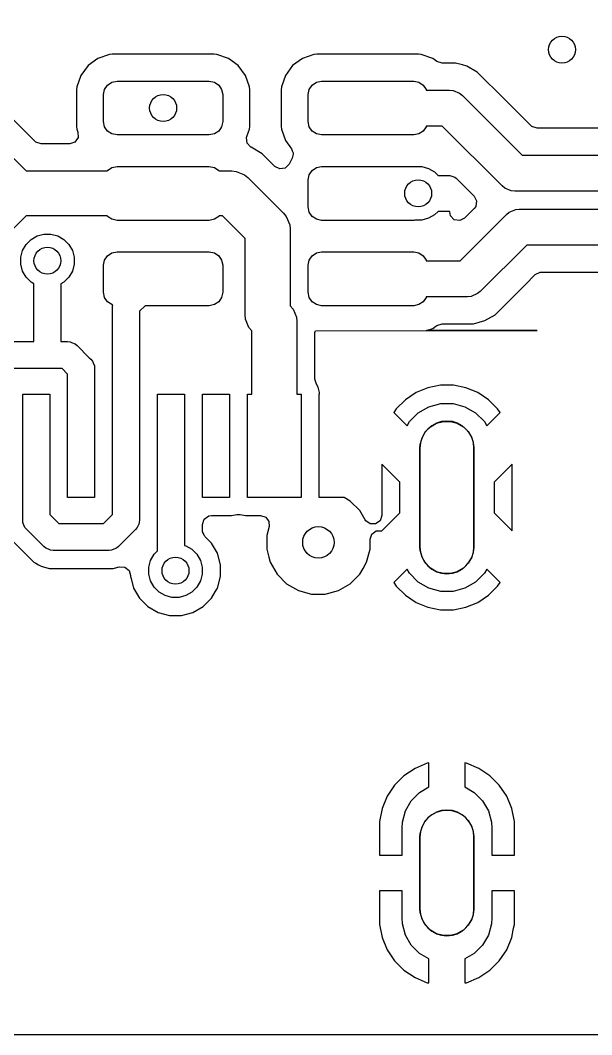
# Model space of a CAD drawing. Extents: x 0.23 to 2.17, y 0.23 to 2.17.
# Drawn here: x 0.7548 to 1.0051, y 0.2297 to 0.6743 of the extents above; entities that cross this region are included whole.
import ezdxf

# ---------------------------------------------------------------- set-up
doc = ezdxf.new("R2010")
doc.units = 0
doc.header["$MEASUREMENT"] = 0
doc.layers.add('BLACK', color=7, linetype='CONTINUOUS')

msp = doc.modelspace()

# ---------------------------------------------------------------- linework, layer by layer
at = {"layer": 'BLACK', "linetype": 'CONTINUOUS'}
for p, q in [((0.69141, 0.67428), (0.75742, 0.60827)), ((0.79391, 0.65936), (0.78886, 0.65759)), ((0.79511, 0.65947), (0.79391, 0.65936)), ((0.79391, 0.65936), (0.79391, 0.65936)), ((0.83973, 0.65947), (0.79511, 0.65947)), ((0.79511, 0.65947), (0.79511, 0.65947)), ((0.83974, 0.65947), (0.83973, 0.65947)), ((0.84093, 0.65936), (0.83974, 0.65947)), ((0.84598, 0.65759), (0.84093, 0.65936)), ((0.84093, 0.65936), (0.84093, 0.65936)), ((0.88348, 0.65936), (0.87843, 0.65759)), ((0.88467, 0.65947), (0.88348, 0.65936)), ((0.88348, 0.65936), (0.88348, 0.65936)), ((0.9293, 0.65947), (0.88467, 0.65947)), ((0.88467, 0.65947), (0.88467, 0.65947)), ((0.9305, 0.65936), (0.9293, 0.65947)), ((0.9293, 0.65947), (0.9293, 0.65947)), ((0.93555, 0.65759), (0.9305, 0.65936)), ((0.9305, 0.65936), (0.9305, 0.65936)), ((0.78456, 0.65442), (0.78139, 0.65011)), ((0.78886, 0.65759), (0.78456, 0.65442)), ((0.78456, 0.65442), (0.78456, 0.65442)), ((0.85028, 0.65442), (0.84598, 0.65759)), ((0.85343, 0.65014), (0.85028, 0.65442)), ((0.85028, 0.65442), (0.85028, 0.65442)), ((0.85028, 0.65442), (0.85028, 0.65442)), ((0.85028, 0.65442), (0.85028, 0.65442)), ((0.85028, 0.65442), (0.85028, 0.65442)), ((0.87413, 0.65442), (0.87095, 0.65011)), ((0.87843, 0.65759), (0.87413, 0.65442)), ((0.87413, 0.65442), (0.87413, 0.65442)), ((0.9373, 0.65629), (0.93555, 0.65759)), ((0.93733, 0.65628), (0.9373, 0.65629)), ((0.93962, 0.65553), (0.93733, 0.65628)), ((0.94551, 0.65553), (0.93962, 0.65553)), ((0.94857, 0.65471), (0.94551, 0.65553)), ((0.94551, 0.65553), (0.94551, 0.65553)), ((0.95052, 0.65419), (0.94857, 0.65471)), ((0.95501, 0.65159), (0.95052, 0.65419)), ((0.95052, 0.65419), (0.95052, 0.65419)), ((0.78139, 0.65011), (0.77962, 0.64507)), ((0.85346, 0.65011), (0.85343, 0.65014)), ((0.85522, 0.64507), (0.85346, 0.65011)), ((0.87095, 0.65011), (0.86919, 0.64507)), ((0.96703, 0.63957), (0.95501, 0.65159)), ((0.95501, 0.65159), (0.95501, 0.65159)), ((0.95501, 0.65159), (0.95501, 0.65159)), ((0.95501, 0.65159), (0.95501, 0.65159)), ((0.76118, 0.62124), (0.7348, 0.64762)), ((0.77962, 0.64507), (0.77951, 0.64387)), ((0.77962, 0.64507), (0.77962, 0.64507)), ((0.79179, 0.64399), (0.79307, 0.64591)), ((0.79307, 0.64591), (0.79498, 0.64719)), ((0.79498, 0.64719), (0.79724, 0.64764)), ((0.79724, 0.64764), (0.8376, 0.64764)), ((0.8376, 0.64764), (0.83986, 0.64719)), ((0.83986, 0.64719), (0.84177, 0.64591)), ((0.84177, 0.64591), (0.84305, 0.64399)), ((0.85533, 0.64387), (0.85522, 0.64507)), ((0.85522, 0.64507), (0.85522, 0.64507)), ((0.86919, 0.64507), (0.86907, 0.64387)), ((0.86919, 0.64507), (0.86919, 0.64507)), ((0.88136, 0.64399), (0.88264, 0.64591)), ((0.88264, 0.64591), (0.88455, 0.64719)), ((0.88455, 0.64719), (0.88681, 0.64764)), ((0.88681, 0.64764), (0.92717, 0.64764)), ((0.92717, 0.64764), (0.92943, 0.64719)), ((0.92943, 0.64719), (0.93134, 0.64591)), ((0.93134, 0.64591), (0.93262, 0.64399)), ((0.77951, 0.64387), (0.77951, 0.62778)), ((0.79134, 0.64173), (0.79179, 0.64399)), ((0.79134, 0.62992), (0.79134, 0.64173)), ((0.84305, 0.64399), (0.8435, 0.64173)), ((0.8435, 0.64173), (0.8435, 0.62992)), ((0.85533, 0.62778), (0.85533, 0.64387)), ((0.85533, 0.64387), (0.85533, 0.64387)), ((0.86907, 0.64387), (0.86907, 0.62778)), ((0.88091, 0.64173), (0.88136, 0.64399)), ((0.88091, 0.62992), (0.88091, 0.64173)), ((0.93262, 0.64399), (0.93268, 0.6437)), ((0.93268, 0.6437), (0.94291, 0.6437)), ((0.94291, 0.6437), (0.94445, 0.64355)), ((0.94445, 0.64355), (0.94729, 0.64237)), ((0.94729, 0.64237), (0.94848, 0.64139)), ((0.94848, 0.64139), (0.97472, 0.61516)), ((0.97848, 0.62813), (0.96703, 0.63957)), ((0.77951, 0.62778), (0.77962, 0.62659)), ((0.79179, 0.62766), (0.79134, 0.62992)), ((0.79307, 0.62575), (0.79179, 0.62766)), ((0.84305, 0.62766), (0.84177, 0.62575)), ((0.8435, 0.62992), (0.84305, 0.62766)), ((0.85522, 0.62659), (0.85533, 0.62778)), ((0.85533, 0.62778), (0.85533, 0.62778)), ((0.86907, 0.62778), (0.86919, 0.62659)), ((0.88136, 0.62766), (0.88091, 0.62992)), ((0.88264, 0.62575), (0.88136, 0.62766)), ((0.93262, 0.62766), (0.93134, 0.62575)), ((0.93268, 0.62795), (0.93262, 0.62766)), ((0.93965, 0.62795), (0.93268, 0.62795)), ((0.96589, 0.60172), (0.93965, 0.62795)), ((0.97894, 0.62773), (0.97848, 0.62813)), ((0.98123, 0.62699), (0.97894, 0.62773)), ((1.19498, 0.62699), (0.98123, 0.62699)), ((0.78013, 0.62288), (0.77876, 0.62089)), ((0.77962, 0.62659), (0.77962, 0.62659)), ((0.77962, 0.62659), (0.78008, 0.62528)), ((0.78008, 0.62528), (0.78013, 0.62288)), ((0.79498, 0.62447), (0.79307, 0.62575)), ((0.79724, 0.62402), (0.79498, 0.62447)), ((0.8376, 0.62402), (0.79724, 0.62402)), ((0.83986, 0.62447), (0.8376, 0.62402)), ((0.84177, 0.62575), (0.83986, 0.62447)), ((0.85395, 0.62286), (0.85409, 0.62334)), ((0.8542, 0.62047), (0.85395, 0.62286)), ((0.85409, 0.62334), (0.8548, 0.62538)), ((0.8548, 0.62538), (0.85522, 0.62659)), ((0.86919, 0.62659), (0.86919, 0.62659)), ((0.86919, 0.62659), (0.87095, 0.62154)), ((0.88455, 0.62447), (0.88264, 0.62575)), ((0.88681, 0.62402), (0.88455, 0.62447)), ((0.92717, 0.62402), (0.88681, 0.62402)), ((0.92943, 0.62447), (0.92717, 0.62402)), ((0.93134, 0.62575), (0.92943, 0.62447)), ((0.76165, 0.62084), (0.76118, 0.62124)), ((0.76394, 0.6201), (0.76165, 0.62084)), ((0.7764, 0.6201), (0.76394, 0.6201)), ((0.77648, 0.6201), (0.7764, 0.6201)), ((0.77876, 0.62089), (0.77648, 0.6201)), ((0.85582, 0.61868), (0.8542, 0.62047)), ((0.85591, 0.61862), (0.85582, 0.61868)), ((0.86085, 0.61577), (0.85591, 0.61862)), ((0.85591, 0.61862), (0.85591, 0.61862)), ((0.87095, 0.62154), (0.87364, 0.61791)), ((0.86641, 0.61021), (0.86085, 0.61577)), ((0.87397, 0.61382), (0.87264, 0.6112)), ((0.87364, 0.61791), (0.87393, 0.61703)), ((0.87393, 0.61703), (0.87435, 0.6162)), ((0.8744, 0.61562), (0.87397, 0.61382)), ((0.87435, 0.6162), (0.8743, 0.6159)), ((0.8743, 0.6159), (0.8744, 0.61562)), ((0.97472, 0.61516), (1.20149, 0.61516)), ((0.79307, 0.60851), (0.79498, 0.60979)), ((0.79498, 0.60979), (0.79724, 0.61024)), ((0.79724, 0.61024), (0.8376, 0.61024)), ((0.8376, 0.61024), (0.83986, 0.60979)), ((0.83986, 0.60979), (0.84177, 0.60851)), ((0.86855, 0.60912), (0.86641, 0.61021)), ((0.87093, 0.6095), (0.86855, 0.60912)), ((0.87264, 0.6112), (0.87093, 0.6095)), ((0.88264, 0.60851), (0.88455, 0.60979)), ((0.88455, 0.60979), (0.88681, 0.61024)), ((0.88681, 0.61024), (0.92717, 0.61024)), ((0.92717, 0.61024), (0.92767, 0.61014)), ((0.92767, 0.61014), (0.93068, 0.61014)), ((0.93068, 0.61014), (0.93365, 0.60934)), ((0.93365, 0.60934), (0.93632, 0.6078)), ((0.75742, 0.60827), (0.79291, 0.60827)), ((0.79291, 0.60827), (0.79307, 0.60851)), ((0.84177, 0.60851), (0.84193, 0.60827)), ((0.84193, 0.60827), (0.84755, 0.60827)), ((0.84755, 0.60827), (0.84947, 0.60808)), ((0.84947, 0.60808), (0.85301, 0.60661)), ((0.85301, 0.60661), (0.85301, 0.60661)), ((0.85301, 0.60661), (0.85451, 0.60538)), ((0.85451, 0.60538), (0.87015, 0.58974)), ((0.88091, 0.60433), (0.88136, 0.60659)), ((0.88136, 0.60659), (0.88264, 0.60851)), ((0.93632, 0.6078), (0.93782, 0.6063)), ((0.93782, 0.6063), (0.94296, 0.6063)), ((0.94296, 0.6063), (0.94525, 0.60555)), ((0.94525, 0.60555), (0.94572, 0.60516)), ((0.94572, 0.60516), (0.95363, 0.59724)), ((0.88091, 0.59252), (0.88091, 0.60433)), ((0.96708, 0.60074), (0.96589, 0.60172)), ((0.96992, 0.59956), (0.96708, 0.60074)), ((0.95363, 0.59724), (0.95472, 0.5951)), ((0.97146, 0.59941), (0.96992, 0.59956)), ((1.20475, 0.59941), (0.97146, 0.59941)), ((0.88136, 0.59026), (0.88091, 0.59252)), ((0.95363, 0.59173), (0.94946, 0.58757)), ((0.95435, 0.59272), (0.95363, 0.59173)), ((0.95472, 0.5951), (0.95435, 0.59272)), ((0.96905, 0.59021), (0.97189, 0.59138)), ((0.97189, 0.59138), (0.97343, 0.59154)), ((0.97343, 0.59154), (1.21229, 0.59154)), ((0.75742, 0.58858), (0.72356, 0.55472)), ((0.79291, 0.58858), (0.75742, 0.58858)), ((0.79307, 0.58834), (0.79291, 0.58858)), ((0.79498, 0.58706), (0.79307, 0.58834)), ((0.79724, 0.58661), (0.79498, 0.58706)), ((0.83986, 0.58706), (0.8376, 0.58661)), ((0.84177, 0.58834), (0.83986, 0.58706)), ((0.84193, 0.58858), (0.84177, 0.58834)), ((0.84347, 0.58858), (0.84193, 0.58858)), ((0.85335, 0.57871), (0.84347, 0.58858)), ((0.87015, 0.58974), (0.87137, 0.58825)), ((0.87137, 0.58825), (0.87284, 0.5847)), ((0.88264, 0.58834), (0.88136, 0.59026)), ((0.88455, 0.58706), (0.88264, 0.58834)), ((0.88681, 0.58661), (0.88455, 0.58706)), ((0.93365, 0.58751), (0.93068, 0.58672)), ((0.93632, 0.58905), (0.93365, 0.58751)), ((0.93782, 0.59055), (0.93632, 0.58905)), ((0.9428, 0.59055), (0.93782, 0.59055)), ((0.94295, 0.59038), (0.9428, 0.59055)), ((0.94324, 0.58855), (0.94295, 0.59038)), ((0.94494, 0.58685), (0.94324, 0.58855)), ((0.94732, 0.58647), (0.94494, 0.58685)), ((0.94946, 0.58757), (0.94732, 0.58647)), ((0.94753, 0.5689), (0.96786, 0.58923)), ((0.96786, 0.58923), (0.96905, 0.59021)), ((0.8376, 0.58661), (0.79724, 0.58661)), ((0.87284, 0.5847), (0.87284, 0.5847)), ((0.87284, 0.5847), (0.87303, 0.58278)), ((0.87303, 0.58278), (0.87303, 0.54925)), ((0.92717, 0.58661), (0.88681, 0.58661)), ((0.92767, 0.58672), (0.92717, 0.58661)), ((0.93068, 0.58672), (0.92767, 0.58672)), ((0.75736, 0.57609), (0.75954, 0.57827)), ((0.75954, 0.57827), (0.76221, 0.57981)), ((0.76221, 0.57981), (0.76519, 0.58061)), ((0.76519, 0.58061), (0.76827, 0.58061)), ((0.76827, 0.58061), (0.77125, 0.57981)), ((0.77125, 0.57981), (0.77392, 0.57827)), ((0.77392, 0.57827), (0.7761, 0.57609)), ((0.85335, 0.54517), (0.85335, 0.57871)), ((0.75582, 0.57342), (0.75736, 0.57609)), ((0.7761, 0.57609), (0.77764, 0.57342)), ((0.97669, 0.57579), (0.95636, 0.55546)), ((1.21555, 0.57579), (0.97669, 0.57579)), ((0.75502, 0.57044), (0.75582, 0.57342)), ((0.75502, 0.56736), (0.75502, 0.57044)), ((0.77764, 0.57342), (0.77844, 0.57044)), ((0.77844, 0.57044), (0.77844, 0.56736)), ((0.79134, 0.56693), (0.79179, 0.56919)), ((0.79179, 0.56919), (0.79307, 0.5711)), ((0.79307, 0.5711), (0.79498, 0.57239)), ((0.79498, 0.57239), (0.79724, 0.57283)), ((0.79724, 0.57283), (0.8376, 0.57283)), ((0.8376, 0.57283), (0.83986, 0.57239)), ((0.83986, 0.57239), (0.84177, 0.5711)), ((0.84177, 0.5711), (0.84305, 0.56919)), ((0.84305, 0.56919), (0.8435, 0.56693)), ((0.88091, 0.56693), (0.88136, 0.56919)), ((0.88136, 0.56919), (0.88264, 0.5711)), ((0.88264, 0.5711), (0.88455, 0.57239)), ((0.88455, 0.57239), (0.88681, 0.57283)), ((0.88681, 0.57283), (0.92717, 0.57283)), ((0.92717, 0.57283), (0.92943, 0.57239)), ((0.92943, 0.57239), (0.93134, 0.5711)), ((0.93134, 0.5711), (0.93262, 0.56919)), ((0.93262, 0.56919), (0.93268, 0.5689)), ((0.75582, 0.56438), (0.75502, 0.56736)), ((0.77844, 0.56736), (0.77764, 0.56438)), ((0.79134, 0.55512), (0.79134, 0.56693)), ((0.8435, 0.56693), (0.8435, 0.55512)), ((0.88091, 0.55512), (0.88091, 0.56693)), ((0.93268, 0.5689), (0.94753, 0.5689)), ((0.75736, 0.56171), (0.75582, 0.56438)), ((0.75954, 0.55953), (0.75736, 0.56171)), ((0.7761, 0.56171), (0.77392, 0.55953)), ((0.77764, 0.56438), (0.7761, 0.56171)), ((0.97596, 0.55833), (0.98045, 0.56282)), ((0.98045, 0.56282), (0.98259, 0.56391)), ((0.98259, 0.56391), (0.9832, 0.56396)), ((0.9832, 0.56396), (1.21815, 0.56396)), ((0.76083, 0.55879), (0.75954, 0.55953)), ((0.76083, 0.53346), (0.76083, 0.55879)), ((0.77392, 0.55953), (0.77264, 0.55879)), ((0.77264, 0.55879), (0.77264, 0.53346)), ((0.96289, 0.54526), (0.97596, 0.55833)), ((0.79179, 0.55286), (0.79134, 0.55512)), ((0.79307, 0.55094), (0.79179, 0.55286)), ((0.84305, 0.55286), (0.84177, 0.55094)), ((0.8435, 0.55512), (0.84305, 0.55286)), ((0.88136, 0.55286), (0.88091, 0.55512)), ((0.88264, 0.55094), (0.88136, 0.55286)), ((0.93262, 0.55286), (0.93134, 0.55094)), ((0.93268, 0.55315), (0.93262, 0.55286)), ((0.95079, 0.55315), (0.93268, 0.55315)), ((0.95232, 0.5533), (0.95079, 0.55315)), ((0.95516, 0.55448), (0.95232, 0.5533)), ((0.95636, 0.55546), (0.95516, 0.55448)), ((0.79498, 0.54966), (0.79307, 0.55094)), ((0.79531, 0.5496), (0.79498, 0.54966)), ((0.79528, 0.54921), (0.79531, 0.5496)), ((0.79528, 0.51043), (0.79528, 0.54921)), ((0.80953, 0.54921), (0.80709, 0.54677)), ((0.8376, 0.54921), (0.80953, 0.54921)), ((0.83986, 0.54966), (0.8376, 0.54921)), ((0.84177, 0.55094), (0.83986, 0.54966)), ((0.87303, 0.54925), (0.8731, 0.54918)), ((0.8731, 0.54918), (0.87433, 0.54769)), ((0.87433, 0.54769), (0.87433, 0.54769)), ((0.87433, 0.54769), (0.8758, 0.54414)), ((0.88455, 0.54966), (0.88264, 0.55094)), ((0.88681, 0.54921), (0.88455, 0.54966)), ((0.92717, 0.54921), (0.88681, 0.54921)), ((0.92943, 0.54966), (0.92717, 0.54921)), ((0.93134, 0.55094), (0.92943, 0.54966)), ((0.80709, 0.54677), (0.80709, 0.51043)), ((0.85354, 0.54325), (0.85335, 0.54517)), ((0.85501, 0.5397), (0.85354, 0.54325)), ((0.8758, 0.54414), (0.87598, 0.54222)), ((0.95338, 0.54132), (0.95839, 0.54266)), ((0.95839, 0.54266), (0.96289, 0.54526)), ((0.95839, 0.54266), (0.95839, 0.54266)), ((0.95839, 0.54266), (0.95839, 0.54266)), ((0.96289, 0.54526), (0.96289, 0.54526)), ((0.96289, 0.54526), (0.96289, 0.54526)), ((0.85623, 0.53821), (0.85501, 0.5397)), ((0.85501, 0.5397), (0.85501, 0.5397)), ((0.8563, 0.53814), (0.85623, 0.53821)), ((0.8563, 0.51043), (0.8563, 0.53814)), ((0.87598, 0.54222), (0.87598, 0.51043)), ((0.88388, 0.53742), (0.88412, 0.53816)), ((0.88412, 0.53816), (0.9813, 0.53839)), ((0.93272, 0.53827), (0.93555, 0.53926)), ((0.9813, 0.53839), (0.93272, 0.53827)), ((0.93555, 0.53926), (0.9369, 0.54026)), ((0.9369, 0.54026), (0.9373, 0.54056)), ((0.9373, 0.54056), (0.93959, 0.54132)), ((0.93959, 0.54132), (0.93962, 0.54132)), ((0.93962, 0.54132), (0.95338, 0.54132)), ((0.95338, 0.54132), (0.95338, 0.54132)), ((0.88388, 0.51696), (0.88388, 0.53742)), ((0.74941, 0.53346), (0.76083, 0.53346)), ((0.77264, 0.53346), (0.77559, 0.53346)), ((0.77559, 0.53346), (0.77674, 0.53335)), ((0.77674, 0.53335), (0.77727, 0.53313)), ((0.77727, 0.53313), (0.77887, 0.53247)), ((0.77887, 0.53247), (0.77977, 0.53173)), ((0.77977, 0.53173), (0.78508, 0.52642)), ((0.78508, 0.52642), (0.78567, 0.52583)), ((0.78567, 0.52583), (0.78641, 0.52493)), ((0.78641, 0.52493), (0.78671, 0.5242)), ((0.77314, 0.52165), (0.75186, 0.52165)), ((0.77559, 0.51921), (0.77314, 0.52165)), ((0.78671, 0.5242), (0.78673, 0.52416)), ((0.78673, 0.52416), (0.78729, 0.52281)), ((0.78729, 0.52281), (0.7874, 0.52165)), ((0.7874, 0.52165), (0.7874, 0.51043)), ((0.77559, 0.51043), (0.77559, 0.51921)), ((0.88453, 0.51479), (0.88388, 0.51696)), ((0.88539, 0.51351), (0.88453, 0.51479)), ((0.88574, 0.51176), (0.88539, 0.51351)), ((0.88539, 0.51351), (0.88539, 0.51351)), ((0.88539, 0.51351), (0.88539, 0.51351)), ((0.88585, 0.51121), (0.88574, 0.51176)), ((0.93341, 0.51327), (0.92821, 0.51112)), ((0.93892, 0.51437), (0.93341, 0.51327)), ((0.93341, 0.51327), (0.93341, 0.51327)), ((0.94454, 0.51437), (0.93892, 0.51437)), ((0.95006, 0.51327), (0.94454, 0.51437)), ((0.95525, 0.51112), (0.95006, 0.51327)), ((0.75591, 0.46516), (0.75591, 0.51043)), ((0.75591, 0.51043), (0.76772, 0.51043)), ((0.76772, 0.51043), (0.76772, 0.4878)), ((0.77559, 0.46516), (0.77559, 0.51043)), ((0.7874, 0.51043), (0.7874, 0.46516)), ((0.79528, 0.46516), (0.79528, 0.51043)), ((0.80709, 0.51043), (0.80709, 0.4878)), ((0.81496, 0.46516), (0.81496, 0.51043)), ((0.81496, 0.51043), (0.82677, 0.51043)), ((0.82677, 0.51043), (0.82677, 0.4878)), ((0.83465, 0.46516), (0.83465, 0.51043)), ((0.83465, 0.51043), (0.84646, 0.51043)), ((0.84646, 0.51043), (0.84646, 0.46516)), ((0.85433, 0.46516), (0.85433, 0.51043)), ((0.85433, 0.51043), (0.8563, 0.51043)), ((0.87598, 0.51043), (0.87795, 0.51043)), ((0.87795, 0.51043), (0.87795, 0.46516)), ((0.88583, 0.46516), (0.88583, 0.51043)), ((0.88583, 0.51043), (0.88585, 0.51043)), ((0.88585, 0.51043), (0.88585, 0.51121)), ((0.88585, 0.51121), (0.88585, 0.51121)), ((0.92354, 0.508), (0.91956, 0.50402)), ((0.92821, 0.51112), (0.92354, 0.508)), ((0.92354, 0.508), (0.92354, 0.508)), ((0.92821, 0.51112), (0.92821, 0.51112)), ((0.95993, 0.508), (0.95525, 0.51112)), ((0.9639, 0.50402), (0.95993, 0.508)), ((0.95993, 0.508), (0.95993, 0.508)), ((0.91956, 0.50402), (0.91845, 0.50236)), ((0.92915, 0.50222), (0.93382, 0.50492)), ((0.93382, 0.50492), (0.93903, 0.50632)), ((0.93903, 0.50632), (0.94443, 0.50632)), ((0.94443, 0.50632), (0.94964, 0.50492)), ((0.94964, 0.50492), (0.95431, 0.50222)), ((0.96501, 0.50236), (0.9639, 0.50402)), ((0.9639, 0.50402), (0.9639, 0.50402)), ((0.91845, 0.50236), (0.92426, 0.49655)), ((0.92426, 0.49655), (0.92533, 0.49841)), ((0.92533, 0.49841), (0.92915, 0.50222)), ((0.93721, 0.49772), (0.94019, 0.49852)), ((0.94019, 0.49852), (0.94327, 0.49852)), ((0.94327, 0.49852), (0.94625, 0.49772)), ((0.95431, 0.50222), (0.95813, 0.49841)), ((0.95813, 0.49841), (0.9592, 0.49655)), ((0.9592, 0.49655), (0.96501, 0.50236)), ((0.93082, 0.49133), (0.93236, 0.494)), ((0.93236, 0.494), (0.93454, 0.49618)), ((0.93454, 0.49618), (0.93721, 0.49772)), ((0.94625, 0.49772), (0.94892, 0.49618)), ((0.94892, 0.49618), (0.9511, 0.494)), ((0.9511, 0.494), (0.95264, 0.49133)), ((0.93002, 0.48835), (0.93082, 0.49133)), ((0.95264, 0.49133), (0.95344, 0.48835)), ((0.76772, 0.4878), (0.76772, 0.45776)), ((0.80709, 0.4878), (0.80709, 0.45531)), ((0.82677, 0.4878), (0.82677, 0.44414)), ((0.92992, 0.48681), (0.93002, 0.48835)), ((0.92992, 0.4435), (0.92992, 0.48681)), ((0.95344, 0.48835), (0.95354, 0.48681)), ((0.95354, 0.48681), (0.95354, 0.4435)), ((0.92106, 0.47191), (0.91319, 0.47978)), ((0.91319, 0.47978), (0.91319, 0.45726)), ((0.97028, 0.47978), (0.9624, 0.47191)), ((0.97028, 0.45053), (0.97028, 0.47978)), ((0.92106, 0.45841), (0.92106, 0.47191)), ((0.9624, 0.47191), (0.9624, 0.45841)), ((0.75591, 0.45531), (0.75591, 0.46516)), ((0.7874, 0.46516), (0.77559, 0.46516)), ((0.79528, 0.45776), (0.79528, 0.46516)), ((0.81496, 0.44176), (0.81496, 0.46516)), ((0.84646, 0.46516), (0.83465, 0.46516)), ((0.87795, 0.46516), (0.85433, 0.46516)), ((0.89665, 0.46516), (0.88583, 0.46516)), ((0.89934, 0.4636), (0.89665, 0.46516)), ((0.89935, 0.4636), (0.89934, 0.4636)), ((0.89934, 0.4636), (0.89934, 0.4636)), ((0.90356, 0.45938), (0.89935, 0.4636)), ((0.90592, 0.45531), (0.90356, 0.45938)), ((0.90356, 0.45938), (0.90356, 0.45938)), ((0.90356, 0.45938), (0.90356, 0.45938)), ((0.91317, 0.45052), (0.92106, 0.45841)), ((0.9624, 0.45841), (0.97028, 0.45053)), ((0.75602, 0.45416), (0.75591, 0.45531)), ((0.75629, 0.4535), (0.75602, 0.45416)), ((0.7569, 0.45203), (0.75629, 0.4535)), ((0.76772, 0.45776), (0.77174, 0.45374)), ((0.77174, 0.45374), (0.79125, 0.45374)), ((0.79125, 0.45374), (0.79528, 0.45776)), ((0.8067, 0.4535), (0.80609, 0.45203)), ((0.80697, 0.45416), (0.8067, 0.4535)), ((0.80709, 0.45531), (0.80697, 0.45416)), ((0.83467, 0.45337), (0.83541, 0.45566)), ((0.83541, 0.45566), (0.83736, 0.45707)), ((0.83736, 0.45707), (0.83856, 0.45726)), ((0.83856, 0.45726), (0.84723, 0.45726)), ((0.84723, 0.45726), (0.84742, 0.4573)), ((0.84723, 0.45726), (0.84723, 0.45726)), ((0.84742, 0.4573), (0.84963, 0.45774)), ((0.84963, 0.45774), (0.85115, 0.45774)), ((0.85115, 0.45774), (0.85355, 0.45726)), ((0.85355, 0.45726), (0.85355, 0.45726)), ((0.85355, 0.45726), (0.85355, 0.45726)), ((0.85355, 0.45726), (0.86006, 0.45726)), ((0.86006, 0.45726), (0.86235, 0.45652)), ((0.86235, 0.45652), (0.86376, 0.45457)), ((0.86376, 0.45457), (0.86382, 0.45236)), ((0.90614, 0.45497), (0.90592, 0.45531)), ((0.90809, 0.45355), (0.90614, 0.45497)), ((0.9105, 0.45355), (0.90809, 0.45355)), ((0.91244, 0.45497), (0.9105, 0.45355)), ((0.91319, 0.45726), (0.91244, 0.45497)), ((0.75764, 0.45114), (0.7569, 0.45203)), ((0.76512, 0.44366), (0.75764, 0.45114)), ((0.80536, 0.45114), (0.79788, 0.44366)), ((0.80609, 0.45203), (0.80536, 0.45114)), ((0.83467, 0.45072), (0.83467, 0.45337)), ((0.83471, 0.45011), (0.83467, 0.45072)), ((0.83513, 0.4493), (0.83471, 0.45011)), ((0.83541, 0.44843), (0.83513, 0.4493)), ((0.86382, 0.45236), (0.86278, 0.44846)), ((0.90809, 0.44681), (0.90883, 0.4491)), ((0.90883, 0.4491), (0.91078, 0.45052)), ((0.91078, 0.45052), (0.91317, 0.45052)), ((0.75077, 0.44684), (0.76082, 0.43679)), ((0.83566, 0.44825), (0.83541, 0.44843)), ((0.83581, 0.44797), (0.83566, 0.44825)), ((0.8386, 0.44517), (0.83581, 0.44797)), ((0.8412, 0.44068), (0.8386, 0.44517)), ((0.8386, 0.44517), (0.8386, 0.44517)), ((0.8386, 0.44517), (0.8386, 0.44517)), ((0.86278, 0.44846), (0.86278, 0.44249)), ((0.90809, 0.44249), (0.90809, 0.44681)), ((0.76601, 0.44292), (0.76512, 0.44366)), ((0.76718, 0.44244), (0.76601, 0.44292)), ((0.76814, 0.44204), (0.76718, 0.44244)), ((0.76929, 0.44193), (0.76814, 0.44204)), ((0.7937, 0.44193), (0.76929, 0.44193)), ((0.79485, 0.44204), (0.7937, 0.44193)), ((0.79582, 0.44244), (0.79485, 0.44204)), ((0.79698, 0.44292), (0.79582, 0.44244)), ((0.79788, 0.44366), (0.79698, 0.44292)), ((0.81192, 0.43759), (0.81346, 0.44026)), ((0.81346, 0.44026), (0.81496, 0.44176)), ((0.82677, 0.44414), (0.82735, 0.44398)), ((0.82735, 0.44398), (0.83002, 0.44244)), ((0.83002, 0.44244), (0.8322, 0.44026)), ((0.8322, 0.44026), (0.83375, 0.43759)), ((0.84254, 0.43567), (0.8412, 0.44068)), ((0.8412, 0.44068), (0.8412, 0.44068)), ((0.8412, 0.44068), (0.8412, 0.44068)), ((0.86278, 0.44249), (0.86373, 0.43895)), ((0.90655, 0.43673), (0.90809, 0.44249)), ((0.93002, 0.44196), (0.92992, 0.4435)), ((0.93082, 0.43898), (0.93002, 0.44196)), ((0.95344, 0.44196), (0.95264, 0.43898)), ((0.95354, 0.4435), (0.95344, 0.44196)), ((0.76082, 0.43679), (0.76168, 0.4363)), ((0.76168, 0.4363), (0.76277, 0.43567)), ((0.81112, 0.43461), (0.81192, 0.43759)), ((0.83375, 0.43759), (0.83454, 0.43461)), ((0.86373, 0.43895), (0.86432, 0.43673)), ((0.86432, 0.43673), (0.8673, 0.43156)), ((0.90499, 0.43404), (0.90655, 0.43673)), ((0.90655, 0.43673), (0.90655, 0.43673)), ((0.90655, 0.43673), (0.90655, 0.43673)), ((0.93236, 0.43631), (0.93082, 0.43898)), ((0.93454, 0.43413), (0.93236, 0.43631)), ((0.9511, 0.43631), (0.94892, 0.43413)), ((0.95264, 0.43898), (0.9511, 0.43631)), ((0.76277, 0.43567), (0.76277, 0.43567)), ((0.76277, 0.43567), (0.76396, 0.43498)), ((0.76396, 0.43498), (0.76396, 0.43498)), ((0.76396, 0.43498), (0.76397, 0.43498)), ((0.76397, 0.43498), (0.76747, 0.43404)), ((0.76747, 0.43404), (0.76747, 0.43404)), ((0.76747, 0.43404), (0.76747, 0.43404)), ((0.76747, 0.43404), (0.79552, 0.43404)), ((0.79552, 0.43404), (0.79822, 0.43476)), ((0.79552, 0.43404), (0.79552, 0.43404)), ((0.79822, 0.43476), (0.80063, 0.43463)), ((0.80063, 0.43463), (0.8025, 0.43312)), ((0.8025, 0.43312), (0.80313, 0.431)), ((0.81112, 0.43153), (0.81112, 0.43461)), ((0.81192, 0.42855), (0.81112, 0.43153)), ((0.83454, 0.43153), (0.83375, 0.42855)), ((0.83454, 0.43461), (0.83454, 0.43153)), ((0.84254, 0.43048), (0.84254, 0.43567)), ((0.8673, 0.43156), (0.8673, 0.43156)), ((0.8673, 0.43156), (0.8673, 0.43156)), ((0.8673, 0.43156), (0.87152, 0.42734)), ((0.89935, 0.42734), (0.90356, 0.43156)), ((0.90356, 0.43156), (0.90499, 0.43404)), ((0.92426, 0.43377), (0.91845, 0.42796)), ((0.92533, 0.43191), (0.92426, 0.43377)), ((0.92915, 0.42809), (0.92533, 0.43191)), ((0.93721, 0.43259), (0.93454, 0.43413)), ((0.94019, 0.43179), (0.93721, 0.43259)), ((0.94327, 0.43179), (0.94019, 0.43179)), ((0.94625, 0.43259), (0.94327, 0.43179)), ((0.94892, 0.43413), (0.94625, 0.43259)), ((0.95813, 0.43191), (0.95431, 0.42809)), ((0.9592, 0.43377), (0.95813, 0.43191)), ((0.96501, 0.42796), (0.9592, 0.43377)), ((0.80313, 0.431), (0.80313, 0.43048)), ((0.80313, 0.43048), (0.80334, 0.42971)), ((0.80334, 0.42971), (0.80447, 0.42546)), ((0.81346, 0.42588), (0.81192, 0.42855)), ((0.83375, 0.42855), (0.8322, 0.42588)), ((0.8412, 0.42546), (0.84254, 0.43048)), ((0.87152, 0.42734), (0.87152, 0.42734)), ((0.87152, 0.42734), (0.87152, 0.42734)), ((0.87152, 0.42734), (0.87669, 0.42436)), ((0.89418, 0.42436), (0.89934, 0.42734)), ((0.89934, 0.42734), (0.89934, 0.42734)), ((0.89934, 0.42734), (0.89935, 0.42734)), ((0.91845, 0.42796), (0.91956, 0.42629)), ((0.93382, 0.42539), (0.92915, 0.42809)), ((0.95431, 0.42809), (0.94964, 0.42539)), ((0.9639, 0.42629), (0.96501, 0.42796)), ((0.80447, 0.42546), (0.80707, 0.42097)), ((0.81564, 0.4237), (0.81346, 0.42588)), ((0.81831, 0.42216), (0.81564, 0.4237)), ((0.83002, 0.4237), (0.82735, 0.42216)), ((0.8322, 0.42588), (0.83002, 0.4237)), ((0.8386, 0.42097), (0.84022, 0.42377)), ((0.84022, 0.42377), (0.8412, 0.42546)), ((0.8412, 0.42546), (0.8412, 0.42546)), ((0.8412, 0.42546), (0.8412, 0.42546)), ((0.87669, 0.42436), (0.87669, 0.42436)), ((0.87669, 0.42436), (0.87669, 0.42436)), ((0.87669, 0.42436), (0.87669, 0.42436)), ((0.87669, 0.42436), (0.88245, 0.42281)), ((0.88245, 0.42281), (0.88245, 0.42281)), ((0.88245, 0.42281), (0.88842, 0.42281)), ((0.88842, 0.42281), (0.89418, 0.42436)), ((0.88842, 0.42281), (0.88842, 0.42281)), ((0.89418, 0.42436), (0.89418, 0.42436)), ((0.89418, 0.42436), (0.89418, 0.42436)), ((0.91956, 0.42629), (0.92354, 0.42232)), ((0.93903, 0.424), (0.93382, 0.42539)), ((0.94443, 0.424), (0.93903, 0.424)), ((0.94964, 0.42539), (0.94443, 0.424)), ((0.95993, 0.42232), (0.9639, 0.42629)), ((0.80707, 0.42097), (0.80707, 0.42097)), ((0.80707, 0.42097), (0.80707, 0.42097)), ((0.80707, 0.42097), (0.81074, 0.4173)), ((0.82129, 0.42136), (0.81831, 0.42216)), ((0.82438, 0.42136), (0.82129, 0.42136)), ((0.82735, 0.42216), (0.82438, 0.42136)), ((0.83493, 0.4173), (0.8386, 0.42097)), ((0.92354, 0.42232), (0.92354, 0.42232)), ((0.92354, 0.42232), (0.92821, 0.41919)), ((0.92821, 0.41919), (0.93341, 0.41704)), ((0.95006, 0.41704), (0.95525, 0.41919)), ((0.95525, 0.41919), (0.95993, 0.42232)), ((0.95525, 0.41919), (0.95525, 0.41919)), ((0.95993, 0.42232), (0.95993, 0.42232)), ((0.81074, 0.4173), (0.81074, 0.4173)), ((0.81074, 0.4173), (0.81074, 0.4173)), ((0.81074, 0.4173), (0.81523, 0.41471)), ((0.81523, 0.41471), (0.81523, 0.41471)), ((0.81523, 0.41471), (0.81523, 0.41471)), ((0.81523, 0.41471), (0.81523, 0.41471)), ((0.81523, 0.41471), (0.82024, 0.41337)), ((0.82543, 0.41337), (0.83044, 0.41471)), ((0.83044, 0.41471), (0.83493, 0.4173)), ((0.83044, 0.41471), (0.83044, 0.41471)), ((0.83044, 0.41471), (0.83044, 0.41471)), ((0.83493, 0.4173), (0.83493, 0.4173)), ((0.83493, 0.4173), (0.83493, 0.4173)), ((0.93341, 0.41704), (0.93892, 0.41594)), ((0.93892, 0.41594), (0.93892, 0.41594)), ((0.93892, 0.41594), (0.94454, 0.41594)), ((0.94454, 0.41594), (0.95006, 0.41704)), ((0.94454, 0.41594), (0.94454, 0.41594)), ((0.95006, 0.41704), (0.95006, 0.41704)), ((0.82024, 0.41337), (0.82024, 0.41337)), ((0.82024, 0.41337), (0.82543, 0.41337)), ((0.82543, 0.41337), (0.82543, 0.41337)), ((0.93312, 0.34867), (0.92775, 0.34644)), ((0.93386, 0.34882), (0.93312, 0.34867)), ((0.93312, 0.34867), (0.93312, 0.34867)), ((0.93386, 0.33827), (0.93386, 0.34882)), ((0.95035, 0.34867), (0.94961, 0.34882)), ((0.94961, 0.34882), (0.94961, 0.33827)), ((0.95572, 0.34644), (0.95035, 0.34867)), ((0.95035, 0.34867), (0.95035, 0.34867)), ((0.92291, 0.34321), (0.9188, 0.3391)), ((0.92775, 0.34644), (0.92291, 0.34321)), ((0.96055, 0.34321), (0.95572, 0.34644)), ((0.96467, 0.3391), (0.96055, 0.34321)), ((0.9188, 0.3391), (0.91557, 0.33426)), ((0.92975, 0.33589), (0.93386, 0.33827)), ((0.94961, 0.33827), (0.95372, 0.33589)), ((0.9679, 0.33426), (0.96467, 0.3391)), ((0.91557, 0.33426), (0.91334, 0.32889)), ((0.92612, 0.33226), (0.92975, 0.33589)), ((0.95372, 0.33589), (0.95735, 0.33226)), ((0.97013, 0.32889), (0.9679, 0.33426)), ((0.92355, 0.32781), (0.92612, 0.33226)), ((0.95735, 0.33226), (0.95992, 0.32781)), ((0.91334, 0.32889), (0.9122, 0.32318)), ((0.91334, 0.32889), (0.91334, 0.32889)), ((0.92222, 0.32284), (0.92355, 0.32781)), ((0.93236, 0.32353), (0.93454, 0.32571)), ((0.93454, 0.32571), (0.93721, 0.32725)), ((0.93721, 0.32725), (0.94019, 0.32805)), ((0.94019, 0.32805), (0.94327, 0.32805)), ((0.94327, 0.32805), (0.94625, 0.32725)), ((0.94625, 0.32725), (0.94892, 0.32571)), ((0.94892, 0.32571), (0.9511, 0.32353)), ((0.95992, 0.32781), (0.96125, 0.32284)), ((0.97126, 0.32318), (0.97013, 0.32889)), ((0.97013, 0.32889), (0.97013, 0.32889)), ((0.9122, 0.32318), (0.9122, 0.30846)), ((0.92205, 0.32028), (0.92222, 0.32284)), ((0.92205, 0.30846), (0.92205, 0.32028)), ((0.93002, 0.31788), (0.93082, 0.32086)), ((0.93082, 0.32086), (0.93236, 0.32353)), ((0.9511, 0.32353), (0.95264, 0.32086)), ((0.95264, 0.32086), (0.95344, 0.31788)), ((0.96125, 0.32284), (0.96142, 0.32028)), ((0.96142, 0.32028), (0.96142, 0.30846)), ((0.97126, 0.31286), (0.97126, 0.32318)), ((0.97126, 0.32318), (0.97126, 0.32318)), ((0.92992, 0.31634), (0.93002, 0.31788)), ((0.92992, 0.28484), (0.92992, 0.31634)), ((0.95344, 0.31788), (0.95354, 0.31634)), ((0.95354, 0.31634), (0.95354, 0.28484)), ((0.97126, 0.30846), (0.97126, 0.31286)), ((0.9122, 0.30846), (0.9122, 0.30846)), ((0.9122, 0.30846), (0.92205, 0.30846)), ((0.96142, 0.30846), (0.97126, 0.30846)), ((0.97126, 0.30846), (0.97126, 0.30846)), ((0.9122, 0.29272), (0.9122, 0.29272)), ((0.9122, 0.29272), (0.9122, 0.278)), ((0.92205, 0.29272), (0.9122, 0.29272)), ((0.92205, 0.28091), (0.92205, 0.29272)), ((0.97126, 0.29272), (0.96142, 0.29272)), ((0.96142, 0.29272), (0.96142, 0.28091)), ((0.97126, 0.278), (0.97126, 0.29272)), ((0.97126, 0.29272), (0.97126, 0.29272)), ((0.93002, 0.2833), (0.92992, 0.28484)), ((0.95354, 0.28484), (0.95344, 0.2833)), ((0.92222, 0.27834), (0.92205, 0.28091)), ((0.93082, 0.28032), (0.93002, 0.2833)), ((0.93236, 0.27765), (0.93082, 0.28032)), ((0.95264, 0.28032), (0.9511, 0.27765)), ((0.95344, 0.2833), (0.95264, 0.28032)), ((0.96142, 0.28091), (0.96125, 0.27834)), ((0.9122, 0.278), (0.91334, 0.27229)), ((0.92355, 0.27337), (0.92222, 0.27834)), ((0.93454, 0.27547), (0.93236, 0.27765)), ((0.9511, 0.27765), (0.94892, 0.27547)), ((0.96125, 0.27834), (0.95992, 0.27337)), ((0.97013, 0.27229), (0.97094, 0.27639)), ((0.97094, 0.27639), (0.97126, 0.278)), ((0.97094, 0.27639), (0.97094, 0.27639)), ((0.97126, 0.278), (0.97126, 0.278)), ((0.91334, 0.27229), (0.91334, 0.27229)), ((0.91334, 0.27229), (0.91557, 0.26692)), ((0.92612, 0.26892), (0.92355, 0.27337)), ((0.93721, 0.27393), (0.93454, 0.27547)), ((0.94019, 0.27313), (0.93721, 0.27393)), ((0.94327, 0.27313), (0.94019, 0.27313)), ((0.94625, 0.27393), (0.94327, 0.27313)), ((0.94892, 0.27547), (0.94625, 0.27393)), ((0.95992, 0.27337), (0.95735, 0.26892)), ((0.9679, 0.26692), (0.97013, 0.27229)), ((0.97013, 0.27229), (0.97013, 0.27229)), ((0.91557, 0.26692), (0.9188, 0.26208)), ((0.92975, 0.26529), (0.92612, 0.26892)), ((0.95735, 0.26892), (0.95372, 0.26529)), ((0.96467, 0.26208), (0.9679, 0.26692)), ((0.93386, 0.26292), (0.92975, 0.26529)), ((0.93386, 0.25237), (0.93386, 0.26292)), ((0.95372, 0.26529), (0.94961, 0.26292)), ((0.94961, 0.26292), (0.94961, 0.25237)), ((0.9188, 0.26208), (0.92291, 0.25797)), ((0.92291, 0.25797), (0.92775, 0.25474)), ((0.95572, 0.25474), (0.96055, 0.25797)), ((0.96055, 0.25797), (0.96467, 0.26208)), ((0.92775, 0.25474), (0.93312, 0.25251)), ((0.95035, 0.25251), (0.95572, 0.25474)), ((0.93312, 0.25251), (0.93386, 0.25237)), ((0.94961, 0.25237), (0.95035, 0.25251)), ((1.22792, 0.2297), (0.2336, 0.2297))]:
    msp.add_line(p, q, dxfattribs=at)
at = {"layer": 'BLACK'}
for centre, radius in [((0.99213, 0.66142), 0.00591), ((0.81742, 0.63583), 0.00591), ((0.92913, 0.59843), 0.00591), ((0.76673, 0.5689), 0.00591), ((0.88543, 0.44547), 0.00689), ((0.82283, 0.43307), 0.00591)]:
    msp.add_circle(centre, radius, dxfattribs=at)
at = {"layer": 'WHITE', "linetype": 'CONTINUOUS'}
for p, q in [((0.92992, 0.48681), (0.92992, 0.4435)), ((0.95354, 0.4435), (0.95354, 0.48681)), ((0.92992, 0.31634), (0.92992, 0.28484)), ((0.95354, 0.28484), (0.95354, 0.31634))]:
    msp.add_line(p, q, dxfattribs=at)
at = {"layer": 'WHITE'}
for centre, radius in [((0.99213, 0.66142), 0.00591), ((0.81742, 0.63583), 0.00591), ((0.92913, 0.59843), 0.00591), ((0.76673, 0.5689), 0.00591), ((0.88543, 0.44547), 0.00689), ((0.82283, 0.43307), 0.00591)]:
    msp.add_circle(centre, radius, dxfattribs=at)
for centre, start, end in [((0.94173, 0.48681), 0, 180), ((0.94173, 0.4435), 180, 360), ((0.94173, 0.31634), 0, 180), ((0.94173, 0.28484), 180, 360)]:
    msp.add_arc(centre, 0.01181, start, end, dxfattribs=at)

doc.saveas('drawing.dxf')
